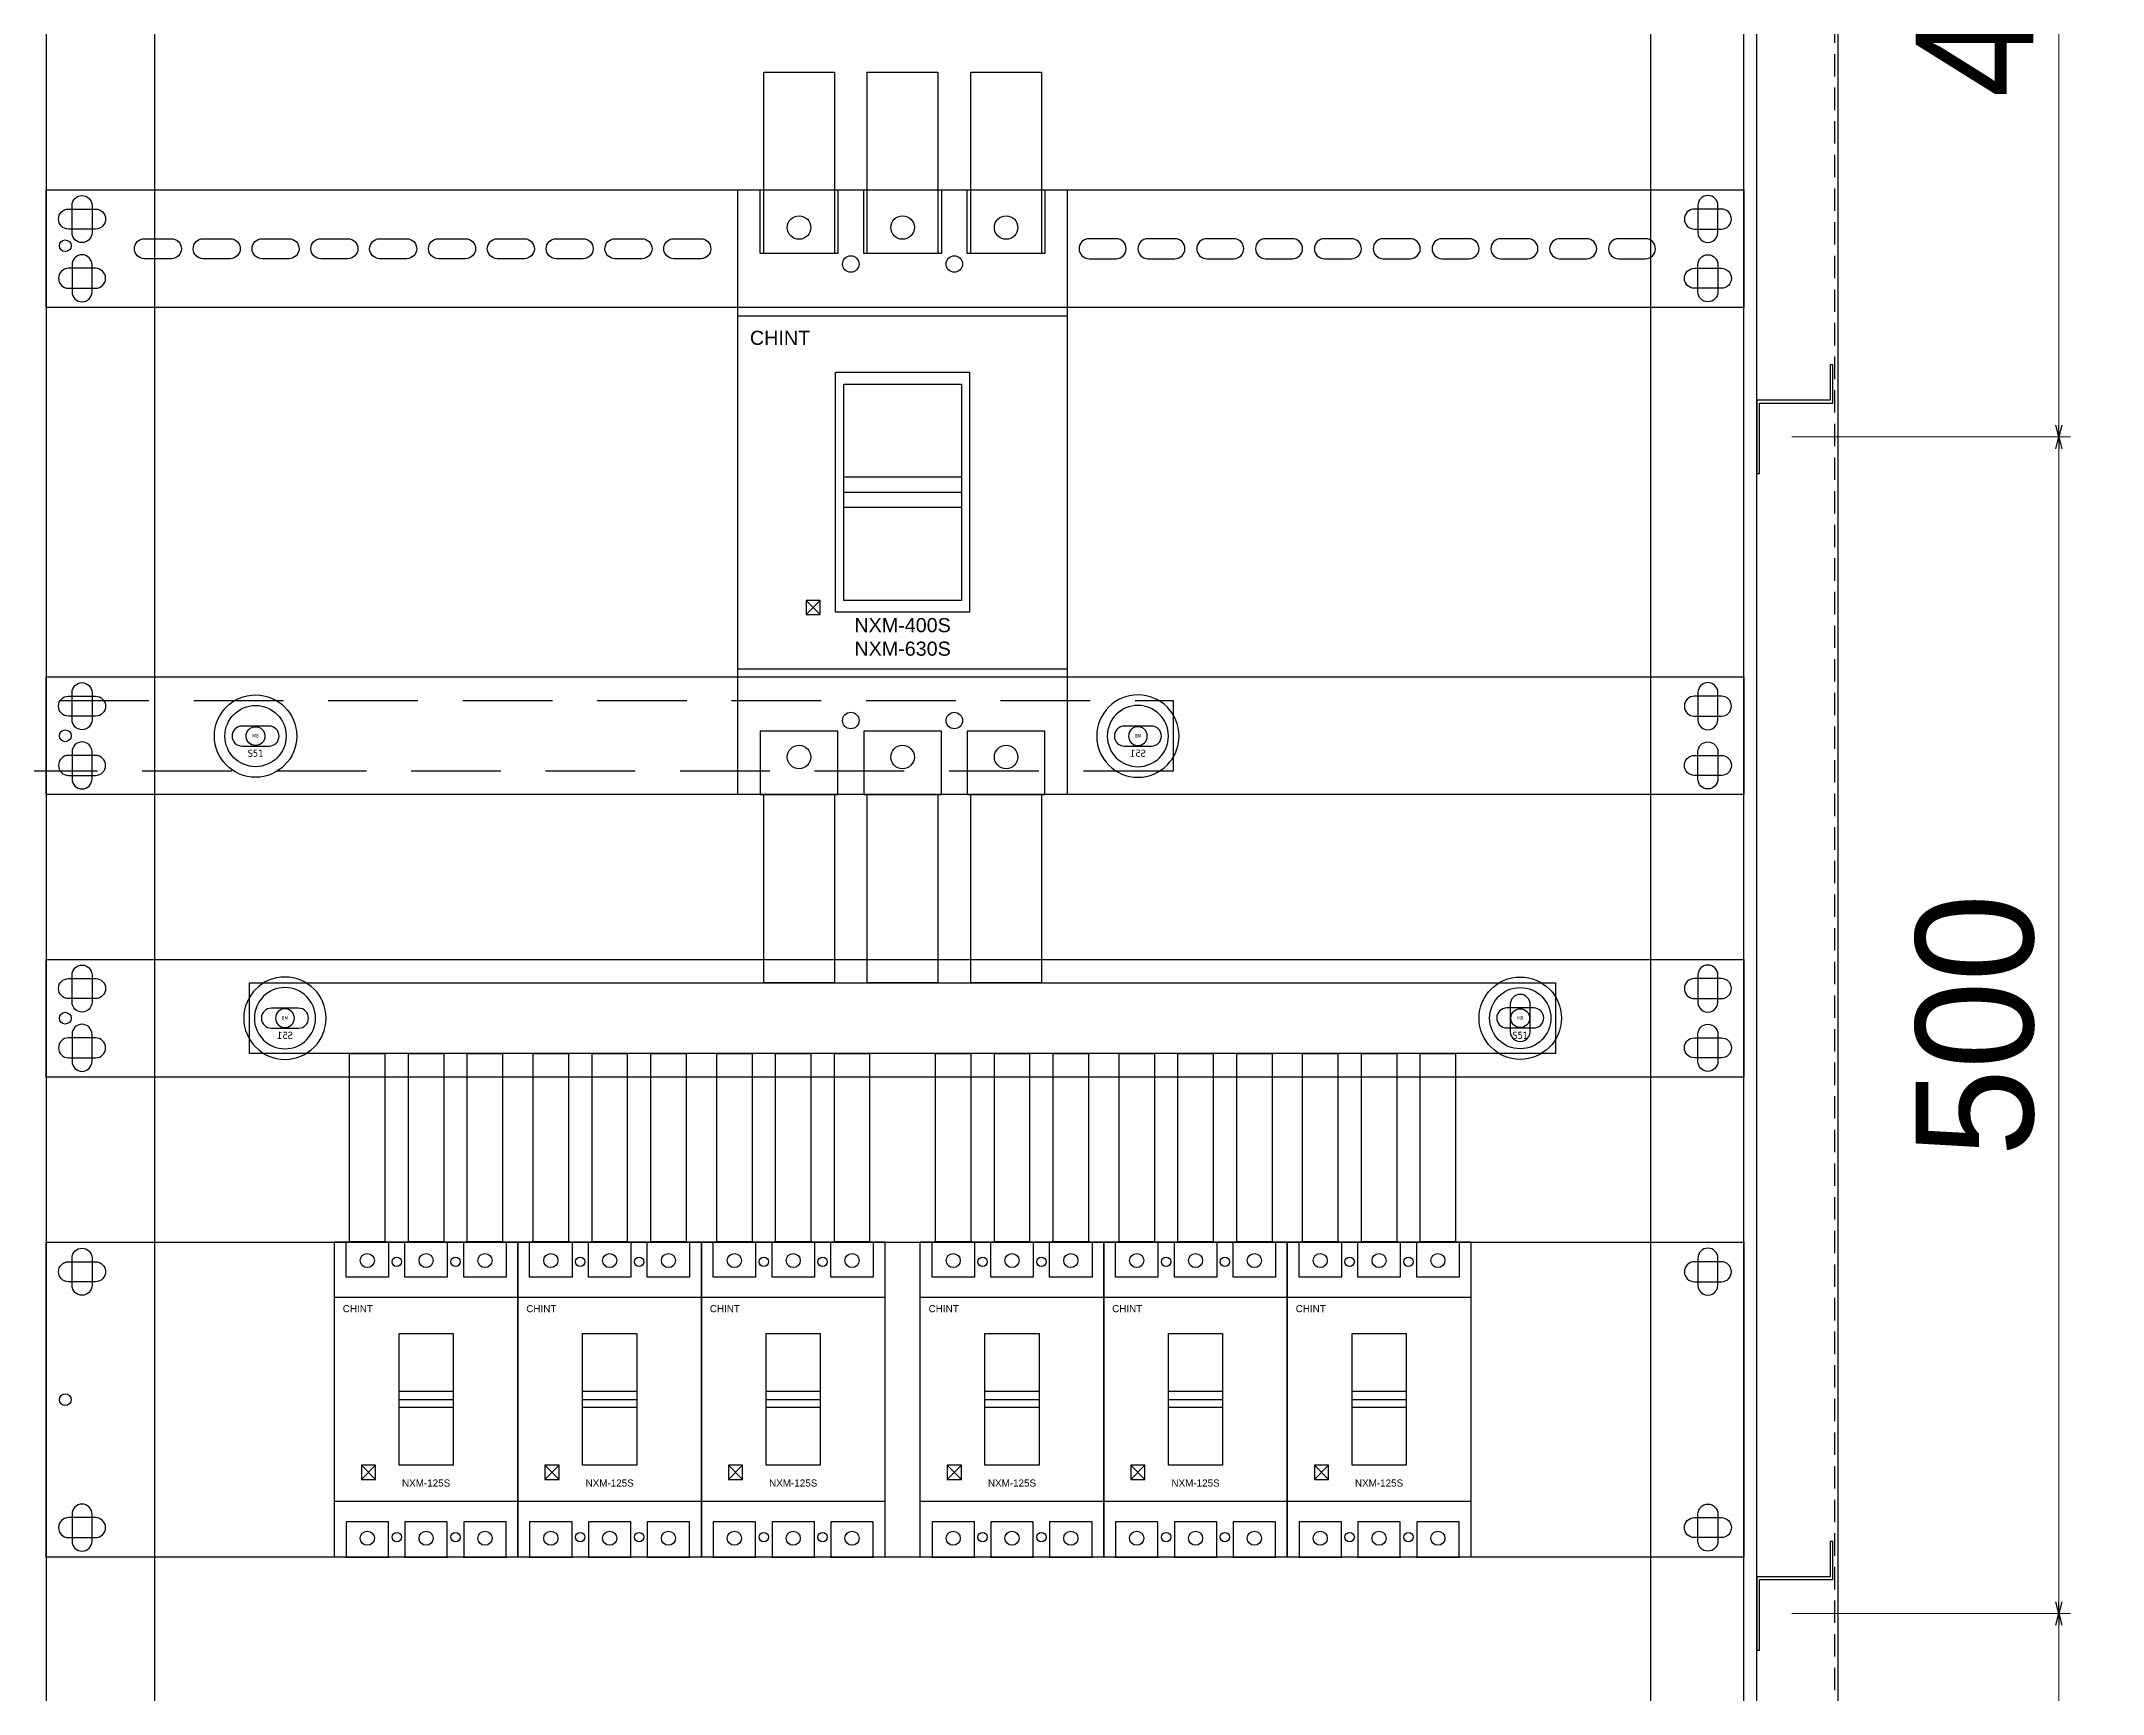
# Model space of a CAD drawing. Header units: millimetres. Extents: x 0 to 6126, y 0 to 4331.
# Drawn here: x 1420 to 2296, y 3015 to 3717 of the extents above; entities that cross this region are included whole.
import ezdxf

# ---------------------------------------------------------------- set-up
doc = ezdxf.new("R2010")
doc.units = ezdxf.units.MM
doc.linetypes.add('HIDDEN2', pattern=[4.7625, 3.175, -1.5875])
doc.linetypes.add('HIDDENX2', pattern=[19.05, 12.7, -6.35])
for name, color, linetype in [('CHÍNH', 7, 'Continuous'), ('CNC', 7, 'Continuous'), ('DIM', 253, 'Continuous')]:
    doc.layers.add(name, color=color, linetype=linetype)
doc.styles.add('Arial', font='arial.ttf')
doc.dimstyles.new('CNC', dxfattribs={"dimtxt": 50, "dimasz": 5, "dimexe": 5, "dimexo": 15, "dimgap": 10, "dimtad": 1, "dimdec": 0, "dimtxsty": 'Standard', "dimblk": 'OPEN30', "dimcen": 10, "dimclrd": 5, "dimclre": 5, "dimclrt": 3, "dimazin": 3, "dimtfac": 1, "dimtdec": 0, "dimtmove": 0, "dimatfit": 3, "dimldrblk": 'ARCHTICK', "dimlwd": 9, "dimlwe": 9})

# ---------------------------------------------------------------- blocks, each defined once
blk = doc.blocks.new('*D3')
at = {"color": 0, "linetype": 'ByBlock', "lineweight": -2}
for p, q in [((2392.88, 4093.96), (2394.22, 4098.96)), ((2394.22, 4098.96), (2395.56, 4093.96)), ((2394.22, 4098.96), (2394.22, 4093.96)), ((2394.22, 2498.96), (2392.88, 2503.96)), ((2395.56, 2503.96), (2394.22, 2498.96)), ((2394.22, 2498.96), (2394.22, 2503.96))]:
    blk.add_line(p, q, dxfattribs=at)
at = {"layer": 'Defpoints', "color": 0, "ltscale": 3, "transparency": 16777216}
for p in [(2183.11, 4098.96), (2394.22, 4098.96), (2183.11, 2498.96)]:
    blk.add_point(p, dxfattribs=at)
at = {"layer": 'DIM', "color": 5, "lineweight": 9, "ltscale": 3, "transparency": 16777216}
for p, q in [((2198.11, 4098.96), (2399.22, 4098.96)), ((2394.22, 2503.96), (2394.22, 4093.96)), ((2198.11, 2498.96), (2399.22, 2498.96))]:
    blk.add_line(p, q, dxfattribs=at)
at = {"layer": 'DIM', "color": 3, "ltscale": 3, "transparency": 16777216, "insert": (2358.69, 3298.96), "char_height": 50, "attachment_point": 5, "rotation": 90}
blk.add_mtext('1600', dxfattribs=at)
blk = doc.blocks.new('_ArchTick')
at = {"color": 0, "const_width": 0.15}
blk.add_lwpolyline([(-0.5, -0.5), (0.5, 0.5)], dxfattribs=at)
blk = doc.blocks.new('_Open30')
at = {"color": 0, "linetype": 'ByBlock', "lineweight": -2}
for p, q in [((-1, 0.27), (0, 0)), ((0, 0), (-1, -0.27)), ((0, 0), (-1, 0))]:
    blk.add_line(p, q, dxfattribs=at)
blk = doc.blocks.new('nxm-125-1')
at = {"color": 1}
for p, q in [((29469.16, -128993.18), (29487.66, -128993.18)), ((29469.16, -129127.18), (29487.66, -129127.18))]:
    blk.add_line(p, q, dxfattribs=at)
at = {"color": 2}
for p, q in [((29494.16, -128993.18), (29512.66, -128993.18)), ((29494.16, -129127.18), (29512.66, -129127.18))]:
    blk.add_line(p, q, dxfattribs=at)
at = {"color": 5}
for p, q in [((29519.16, -128993.18), (29537.66, -128993.18)), ((29519.16, -129127.18), (29537.66, -129127.18))]:
    blk.add_line(p, q, dxfattribs=at)
at = {"color": 7}
for p, q in [((29542.41, -129016.93), (29464.41, -129016.93)), ((29491.91, -129060.18), (29514.91, -129060.18)), ((29475.91, -129094.18), (29481.91, -129088.18)), ((29481.91, -129094.18), (29475.91, -129088.18)), ((29464.41, -129103.43), (29542.41, -129103.43))]:
    blk.add_line(p, q, dxfattribs=at)
for points in [[(29469.16, -129127.18), (29464.41, -129127.18), (29464.41, -128993.18), (29469.16, -128993.18)], [(29487.66, -128993.18), (29494.16, -128993.18)], [(29512.66, -128993.18), (29519.16, -128993.18)], [(29537.66, -128993.18), (29542.41, -128993.18), (29542.41, -129127.18), (29537.66, -129127.18)], [(29494.16, -129127.18), (29487.66, -129127.18)], [(29519.16, -129127.18), (29512.66, -129127.18)]]:
    blk.add_lwpolyline(points, dxfattribs=at)
at = {"color": 1}
for points in [[(29487.41, -128993.18), (29487.41, -129008.18), (29469.41, -129008.18), (29469.41, -128993.18)], [(29487.41, -129127.18), (29487.41, -129112.18), (29469.41, -129112.18), (29469.41, -129127.18)]]:
    blk.add_lwpolyline(points, dxfattribs=at)
at = {"color": 2}
for points in [[(29512.41, -128993.18), (29512.41, -129008.18), (29494.41, -129008.18), (29494.41, -128993.18)], [(29512.41, -129127.18), (29512.41, -129112.18), (29494.41, -129112.18), (29494.41, -129127.18)]]:
    blk.add_lwpolyline(points, dxfattribs=at)
at = {"color": 5}
for points in [[(29537.41, -128993.18), (29537.41, -129008.18), (29519.41, -129008.18), (29519.41, -128993.18)], [(29537.41, -129127.18), (29537.41, -129112.18), (29519.41, -129112.18), (29519.41, -129127.18)]]:
    blk.add_lwpolyline(points, dxfattribs=at)
at = {"color": 7}
for points in [[(29491.91, -129032.18), (29514.91, -129032.18), (29514.91, -129088.18), (29491.91, -129088.18)], [(29491.91, -129056.68), (29514.91, -129056.68), (29514.91, -129063.68), (29491.91, -129063.68)], [(29475.91, -129094.18), (29481.91, -129094.18), (29481.91, -129088.18), (29475.91, -129088.18)]]:
    blk.add_lwpolyline(points, close=True, dxfattribs=at)
at = {"color": 1}
for centre in [(29478.41, -129001.18), (29478.41, -129119.18)]:
    blk.add_circle(centre, 3, dxfattribs=at)
at = {"color": 7}
for centre in [(29490.91, -129001.68), (29515.91, -129001.68), (29490.91, -129118.68), (29515.91, -129118.68)]:
    blk.add_circle(centre, 2, dxfattribs=at)
at = {"color": 2}
for centre in [(29503.41, -129001.18), (29503.41, -129119.18)]:
    blk.add_circle(centre, 3, dxfattribs=at)
at = {"color": 5}
for centre in [(29528.41, -129001.18), (29528.41, -129119.18)]:
    blk.add_circle(centre, 3, dxfattribs=at)
at = {"color": 7, "char_height": 3, "attachment_point": 5, "style": 'Arial'}
for s, insert, width in [('CHINT', (29474.37, -129021.63), 12.8015), ('NXM-125S', (29503.41, -129095.73), 34.0899)]:
    blk.add_mtext(s, dxfattribs=dict(at, insert=insert, width=width))
blk = doc.blocks.new('nxm-400-630-1')
at = {"color": 7}
for p, q in [((29465.06, -129525.93), (29605.06, -129525.93)), ((29510.06, -129600.93), (29560.06, -129600.93)), ((29494.06, -129652.93), (29500.06, -129646.93)), ((29500.06, -129652.93), (29494.06, -129646.93)), ((29465.06, -129675.93), (29605.06, -129675.93))]:
    blk.add_line(p, q, dxfattribs=at)
for points in [[(29465.06, -129472.43), (29605.06, -129472.43), (29605.06, -129729.43), (29465.06, -129729.43)], [(29510.06, -129554.93), (29560.06, -129554.93), (29560.06, -129646.93), (29510.06, -129646.93)], [(29510.06, -129594.43), (29560.06, -129594.43), (29560.06, -129607.43), (29510.06, -129607.43)], [(29494.06, -129652.93), (29500.06, -129652.93), (29500.06, -129646.93), (29494.06, -129646.93)]]:
    blk.add_lwpolyline(points, close=True, dxfattribs=at)
at = {"color": 1}
for points in [[(29474.56, -129472.43), (29507.56, -129472.43), (29507.56, -129499.43), (29474.56, -129499.43)], [(29474.56, -129729.43), (29507.56, -129729.43), (29507.56, -129702.43), (29474.56, -129702.43)]]:
    blk.add_lwpolyline(points, close=True, dxfattribs=at)
at = {"color": 2}
for points in [[(29518.56, -129472.43), (29551.56, -129472.43), (29551.56, -129499.43), (29518.56, -129499.43)], [(29518.56, -129729.43), (29551.56, -129729.43), (29551.56, -129702.43), (29518.56, -129702.43)]]:
    blk.add_lwpolyline(points, close=True, dxfattribs=at)
at = {"color": 5}
for points in [[(29562.56, -129472.43), (29595.56, -129472.43), (29595.56, -129499.43), (29562.56, -129499.43)], [(29562.56, -129729.43), (29595.56, -129729.43), (29595.56, -129702.43), (29562.56, -129702.43)]]:
    blk.add_lwpolyline(points, close=True, dxfattribs=at)
at = {"color": 1}
for centre in [(29491.06, -129488.43), (29491.06, -129713.43)]:
    blk.add_circle(centre, 5, dxfattribs=at)
at = {"color": 2}
for centre in [(29535.06, -129488.43), (29535.06, -129713.43)]:
    blk.add_circle(centre, 5, dxfattribs=at)
at = {"color": 5}
for centre in [(29579.06, -129488.43), (29579.06, -129713.43)]:
    blk.add_circle(centre, 5, dxfattribs=at)
at = {"color": 7}
for centre in [(29513.06, -129503.93), (29557.06, -129503.93), (29513.06, -129697.93), (29557.06, -129697.93)]:
    blk.add_circle(centre, 3.5, dxfattribs=at)
at = {"color": 7, "char_height": 6, "width": 25.6029, "attachment_point": 5, "style": 'Arial'}
for s, insert in [('CHINT', (29482.99, -129535.33)), ('NXM-400S\\PNXM-630S', (29535.06, -129662.43))]:
    blk.add_mtext(s, dxfattribs=dict(at, insert=insert))
blk = doc.blocks.new('su51-2')
at = {"color": 1}
for radius in [17.5, 13, 4]:
    blk.add_circle((0, -0.09), radius, dxfattribs=at)
at = {"color": 1, "width": 30.0978, "attachment_point": 5}
for s, insert, char_height in [('{\\fTahoma|b0|i0|c0|p34;M8}', (0, 0), 1.5), ('{\\fTahoma|b0|i0|c0|p34;S51}', (0, -7.4), 3)]:
    blk.add_mtext(s, dxfattribs=dict(at, insert=insert, char_height=char_height))
blk = doc.blocks.new('*D21')
at = {"color": 0, "linetype": 'ByBlock', "lineweight": -2}
for p, q in [((2275.68, 3043.96), (2277.01, 3048.96)), ((2277.01, 3048.96), (2278.35, 3043.96)), ((2277.01, 3048.96), (2277.01, 3043.96)), ((2277.01, 2548.96), (2275.68, 2553.96)), ((2278.35, 2553.96), (2277.01, 2548.96)), ((2277.01, 2548.96), (2277.01, 2553.96))]:
    blk.add_line(p, q, dxfattribs=at)
at = {"layer": 'Defpoints', "color": 0, "ltscale": 3, "transparency": 16777216}
for p in [(2148.61, 3048.96), (2277.01, 3048.96), (2148.71, 2548.96)]:
    blk.add_point(p, dxfattribs=at)
at = {"layer": 'DIM', "color": 5, "lineweight": 9, "ltscale": 3, "transparency": 16777216}
for p, q in [((2163.61, 3048.96), (2282.01, 3048.96)), ((2277.01, 2553.96), (2277.01, 3043.96)), ((2163.71, 2548.96), (2282.01, 2548.96))]:
    blk.add_line(p, q, dxfattribs=at)
at = {"layer": 'DIM', "color": 3, "ltscale": 3, "transparency": 16777216, "insert": (2241.49, 2798.96), "char_height": 50, "attachment_point": 5, "rotation": 90}
blk.add_mtext('500', dxfattribs=at)
blk = doc.blocks.new('*D22')
at = {"color": 0, "linetype": 'ByBlock', "lineweight": -2}
for p, q in [((2275.68, 3943.96), (2277.01, 3948.96)), ((2277.01, 3948.96), (2278.35, 3943.96)), ((2277.01, 3948.96), (2277.01, 3943.96)), ((2277.01, 3548.96), (2275.68, 3553.96)), ((2278.35, 3553.96), (2277.01, 3548.96)), ((2277.01, 3548.96), (2277.01, 3553.96))]:
    blk.add_line(p, q, dxfattribs=at)
at = {"layer": 'Defpoints', "color": 0, "ltscale": 3, "transparency": 16777216}
for p in [(2148.61, 3948.96), (2277.01, 3948.96), (2148.61, 3548.96)]:
    blk.add_point(p, dxfattribs=at)
at = {"layer": 'DIM', "color": 5, "lineweight": 9, "ltscale": 3, "transparency": 16777216}
for p, q in [((2163.61, 3948.96), (2282.01, 3948.96)), ((2277.01, 3553.96), (2277.01, 3943.96)), ((2163.61, 3548.96), (2282.01, 3548.96))]:
    blk.add_line(p, q, dxfattribs=at)
at = {"layer": 'DIM', "color": 3, "ltscale": 3, "transparency": 16777216, "insert": (2241.49, 3748.96), "char_height": 50, "attachment_point": 5, "rotation": 90}
blk.add_mtext('400', dxfattribs=at)
blk = doc.blocks.new('*D30')
at = {"color": 0, "linetype": 'ByBlock', "lineweight": -2}
for p, q in [((2275.68, 3543.96), (2277.01, 3548.96)), ((2277.01, 3548.96), (2278.35, 3543.96)), ((2277.01, 3548.96), (2277.01, 3543.96)), ((2277.01, 3048.96), (2275.68, 3053.96)), ((2278.35, 3053.96), (2277.01, 3048.96)), ((2277.01, 3048.96), (2277.01, 3053.96))]:
    blk.add_line(p, q, dxfattribs=at)
at = {"layer": 'Defpoints', "color": 0, "ltscale": 3, "transparency": 16777216}
for p in [(2148.61, 3548.96), (2277.01, 3548.96), (2148.61, 3048.96)]:
    blk.add_point(p, dxfattribs=at)
at = {"layer": 'DIM', "color": 5, "lineweight": 9, "ltscale": 3, "transparency": 16777216}
for p, q in [((2163.61, 3548.96), (2282.01, 3548.96)), ((2277.01, 3053.96), (2277.01, 3543.96)), ((2163.61, 3048.96), (2282.01, 3048.96))]:
    blk.add_line(p, q, dxfattribs=at)
at = {"layer": 'DIM', "color": 3, "ltscale": 3, "transparency": 16777216, "insert": (2241.49, 3298.96), "char_height": 50, "attachment_point": 5, "rotation": 90}
blk.add_mtext('500', dxfattribs=at)
blk = doc.blocks.new('ovan8.5x20')
at = {"layer": 'CNC', "color": 2, "lineweight": -3}
for p, q in [((5.75, 4.25), (-5.75, 4.25)), ((-5.75, -4.25), (5.75, -4.25))]:
    blk.add_line(p, q, dxfattribs=at)
for centre, start, end in [((-5.75, 0), 90, 270), ((5.75, 0), 270, 90)]:
    blk.add_arc(centre, 4.25, start, end, dxfattribs=at)

msp = doc.modelspace()

# ---------------------------------------------------------------- linework, layer by layer
at = {"color": 7, "ltscale": 3}
msp.add_lwpolyline([(583.11, 4098.96), (2183.11, 4098.96), (2183.11, 2498.96), (583.11, 2498.96)], close=True, dxfattribs=at)
at = {"color": 7, "linetype": 'HIDDEN2', "ltscale": 3}
msp.add_lwpolyline([(584.61, 4097.46), (2181.61, 4097.46), (2181.61, 2500.46), (584.61, 2500.46)], close=True, dxfattribs=at)
at = {"color": 4, "ltscale": 3}
msp.add_lwpolyline([(2148.61, 3997.46), (1416.11, 3997.46), (1416.11, 2548.96), (2148.61, 2548.96)], close=True, dxfattribs=at)
at = {"color": 35, "ltscale": 3}
msp.add_lwpolyline([(2143.11, 3991.96), (1421.61, 3991.96), (1421.61, 2554.46), (2143.11, 2554.46)], close=True, dxfattribs=at)
at = {"color": 3, "ltscale": 3}
msp.add_lwpolyline([(2103.61, 3983.46), (1467.61, 3983.46), (1467.61, 2578.46), (2103.61, 2578.46)], close=True, dxfattribs=at)
at = {"color": 8, "ltscale": 3}
for points in [[(1421.61, 3653.96), (2143.11, 3653.96), (2143.11, 3603.96), (1421.61, 3603.96)], [(1421.61, 3446.96), (2143.11, 3446.96), (2143.11, 3396.96), (1421.61, 3396.96)], [(1421.61, 3326.96), (2143.11, 3326.96), (2143.11, 3276.96), (1421.61, 3276.96)], [(1421.61, 3206.71), (2143.11, 3206.71), (2143.11, 3072.96), (1421.61, 3072.96)]]:
    msp.add_lwpolyline(points, close=True, dxfattribs=at)
at = {"color": 243}
for points in [[(2149.81, 3533.36), (2149.81, 3563.36), (2181.01, 3563.36), (2181.01, 3579.56), (2179.81, 3579.56), (2179.81, 3564.56), (2148.61, 3564.56), (2148.61, 3533.36)], [(2149.81, 3033.36), (2149.81, 3063.36), (2181.01, 3063.36), (2181.01, 3079.56), (2179.81, 3079.56), (2179.81, 3064.56), (2148.61, 3064.56), (2148.61, 3033.36)]]:
    msp.add_lwpolyline(points, close=True, dxfattribs=at)
at = {"color": 1, "linetype": 'HIDDENX2', "ltscale": 3}
msp.add_lwpolyline([(1198.61, 3406.96), (1198.61, 3436.96), (1900.61, 3436.96), (1900.61, 3406.96)], close=True, dxfattribs=at)
at = {"color": 243, "ltscale": 3}
for centre in [(1429.74, 3630.2), (1429.74, 3421.96), (1429.74, 3301.96), (1429.74, 3139.83)]:
    msp.add_circle(centre, 2.5, dxfattribs=at)
at = {"layer": 'CHÍNH', "color": 1}
for points in [[(1726.61, 3703.96), (1756.61, 3703.96), (1756.61, 3626.96), (1726.61, 3626.96)], [(1726.61, 3396.96), (1756.61, 3396.96), (1756.61, 3316.96), (1726.61, 3316.96)], [(1508.11, 3316.96), (2063.11, 3316.96), (2063.11, 3286.96), (1508.11, 3286.96)], [(1550.61, 3286.96), (1565.61, 3286.96), (1565.61, 3206.96), (1550.61, 3206.96)], [(1628.61, 3286.96), (1643.61, 3286.96), (1643.61, 3206.96), (1628.61, 3206.96)], [(1706.61, 3286.96), (1721.61, 3286.96), (1721.61, 3206.96), (1706.61, 3206.96)], [(1799.61, 3286.96), (1814.61, 3286.96), (1814.61, 3206.96), (1799.61, 3206.96)], [(1877.61, 3286.96), (1892.61, 3286.96), (1892.61, 3206.96), (1877.61, 3206.96)], [(1955.61, 3286.96), (1970.61, 3286.96), (1970.61, 3206.96), (1955.61, 3206.96)]]:
    msp.add_lwpolyline(points, close=True, dxfattribs=at)
at = {"layer": 'CHÍNH', "color": 2}
for points in [[(1770.61, 3703.96), (1800.61, 3703.96), (1800.61, 3626.96), (1770.61, 3626.96)], [(1757.11, 3576.46), (1814.11, 3576.46), (1814.11, 3474.46), (1757.11, 3474.46)], [(1770.61, 3396.96), (1800.61, 3396.96), (1800.61, 3316.96), (1770.61, 3316.96)], [(1575.61, 3286.96), (1590.61, 3286.96), (1590.61, 3206.96), (1575.61, 3206.96)], [(1653.61, 3286.96), (1668.61, 3286.96), (1668.61, 3206.96), (1653.61, 3206.96)], [(1731.61, 3286.96), (1746.61, 3286.96), (1746.61, 3206.96), (1731.61, 3206.96)], [(1824.61, 3286.96), (1839.61, 3286.96), (1839.61, 3206.96), (1824.61, 3206.96)], [(1902.61, 3286.96), (1917.61, 3286.96), (1917.61, 3206.96), (1902.61, 3206.96)], [(1980.61, 3286.96), (1995.61, 3286.96), (1995.61, 3206.96), (1980.61, 3206.96)]]:
    msp.add_lwpolyline(points, close=True, dxfattribs=at)
at = {"layer": 'CHÍNH', "color": 5}
for points in [[(1814.61, 3703.96), (1844.61, 3703.96), (1844.61, 3626.96), (1814.61, 3626.96)], [(1814.61, 3396.96), (1844.61, 3396.96), (1844.61, 3316.96), (1814.61, 3316.96)], [(1600.61, 3286.96), (1615.61, 3286.96), (1615.61, 3206.96), (1600.61, 3206.96)], [(1678.61, 3286.96), (1693.61, 3286.96), (1693.61, 3206.96), (1678.61, 3206.96)], [(1756.61, 3286.96), (1771.61, 3286.96), (1771.61, 3206.96), (1756.61, 3206.96)], [(1849.61, 3286.96), (1864.61, 3286.96), (1864.61, 3206.96), (1849.61, 3206.96)], [(1927.61, 3286.96), (1942.61, 3286.96), (1942.61, 3206.96), (1927.61, 3206.96)], [(2005.61, 3286.96), (2020.61, 3286.96), (2020.61, 3206.96), (2005.61, 3206.96)]]:
    msp.add_lwpolyline(points, close=True, dxfattribs=at)

# ---------------------------------------------------------------- block references
at = {"color": 7}
for name, p in [('nxm-400-630-1', (-27749.46, 133126.38)), ('nxm-125-1', (-27920.3, 132200.13)), ('nxm-125-1', (-27842.3, 132200.13)), ('nxm-125-1', (-27764.3, 132200.13)), ('nxm-125-1', (-27671.3, 132200.13)), ('nxm-125-1', (-27593.3, 132200.13)), ('nxm-125-1', (-27515.3, 132200.13))]:
    msp.add_blockref(name, p, dxfattribs=at)
at = {"color": 2}
for p in [(1510.61, 3421.93), (2048.11, 3302.05)]:
    msp.add_blockref('su51-2', p, dxfattribs=at)
at = {"color": 2, "xscale": -1}
for p in [(1885.61, 3421.93), (1523.11, 3302.05)]:
    msp.add_blockref('su51-2', p, dxfattribs=at)
at = {"layer": 'CNC', "lineweight": -3, "xscale": -1}
for p, rotation in [((1436.86, 3641.55), 180), ((1436.86, 3641.55), 90), ((2127.86, 3616.37), 270), ((1436.86, 3434.55), 90), ((1436.86, 3434.55), 180), ((2127.86, 3409.37), 270), ((1436.86, 3314.55), 90), ((1436.86, 3314.55), 180), ((2127.86, 3289.37), 270), ((1436.86, 3194.21), 180), ((1436.86, 3194.21), 90), ((2127.86, 3085.46), 270)]:
    msp.add_blockref('ovan8.5x20', p, dxfattribs=dict(at, rotation=rotation))
at = {"layer": 'CNC', "lineweight": -3}
for p, rotation in [((2127.86, 3641.55), 180), ((2127.86, 3641.55), 270), ((1436.86, 3616.37), 90), ((2127.86, 3434.55), 270), ((2127.86, 3434.55), 180), ((1510.61, 3421.84), 180), ((1885.61, 3421.84), 180), ((1436.86, 3409.37), 90), ((2127.86, 3314.55), 270), ((2048.11, 3302.05), 270), ((2127.86, 3314.55), 180), ((1523.11, 3301.96), 180), ((2048.11, 3302.05), 180), ((1436.86, 3289.37), 90), ((2127.86, 3194.21), 180), ((2127.86, 3194.21), 270), ((1436.86, 3085.46), 90)]:
    msp.add_blockref('ovan8.5x20', p, dxfattribs=dict(at, rotation=rotation))
at = {"layer": 'CNC', "lineweight": -3, "xscale": -1}
for p in [(1469.11, 3628.96), (1494.11, 3628.96), (1519.11, 3628.96), (1544.11, 3628.96), (1569.11, 3628.96), (1594.11, 3628.96), (1619.11, 3628.96), (1644.11, 3628.96), (1669.11, 3628.96), (1694.11, 3628.96), (2127.86, 3616.37), (2127.86, 3409.37), (2127.86, 3289.37), (2127.86, 3085.46)]:
    msp.add_blockref('ovan8.5x20', p, dxfattribs=at)
at = {"layer": 'CNC', "lineweight": -3}
for p in [(1870.61, 3628.96), (1895.61, 3628.96), (1920.61, 3628.96), (1945.61, 3628.96), (1970.61, 3628.96), (1995.61, 3628.96), (2020.61, 3628.96), (2045.61, 3628.96), (2070.61, 3628.96), (2095.61, 3628.96), (1436.86, 3616.37), (1436.86, 3409.37), (1436.86, 3289.37), (1436.86, 3085.46)]:
    msp.add_blockref('ovan8.5x20', p, dxfattribs=at)

# ---------------------------------------------------------------- dimensions: what is measured, and where the dimension line sits
at = {"layer": 'DIM', "color": 7, "ltscale": 3}
dim = msp.add_linear_dim(base=(2394.22, 4098.96), p1=(2183.11, 2498.96), p2=(2183.11, 4098.96), angle=90, dimstyle='CNC', dxfattribs=at)
dim.commit()
dim.dimension.update_dxf_attribs({"geometry": '*D3', "text_midpoint": (2394.22, 3298.96), "dimtype": 160})
for base, p1, p2, picture, middle in [((2277.01, 3948.96), (2148.61, 3548.96), (2148.61, 3948.96), '*D22', (2241.49, 3748.96)), ((2277.01, 3548.96), (2148.61, 3048.96), (2148.61, 3548.96), '*D30', (2241.49, 3298.96)), ((2277.01, 3048.96), (2148.71, 2548.96), (2148.61, 3048.96), '*D21', (2241.49, 2798.96))]:
    dim = msp.add_linear_dim(base=base, p1=p1, p2=p2, angle=90, dimstyle='CNC', dxfattribs=at)
    dim.commit()
    dim.dimension.update_dxf_attribs({"geometry": picture, "text_midpoint": middle})

doc.saveas('drawing.dxf')
